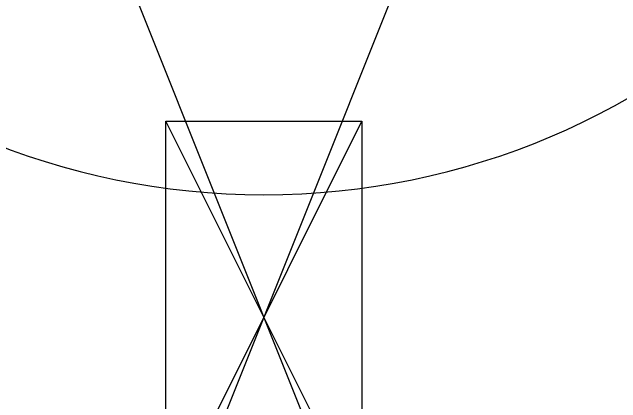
# Model space of a CAD drawing. Header units: centimetres. Extents: x -25.1 to 37.5, y -51.5 to 12.5.
# Drawn here: x 14.486 to 15.728, y -35.674 to -34.878 of the extents above; entities that cross this region are included whole.
import ezdxf

# ---------------------------------------------------------------- set-up
doc = ezdxf.new("R2010")
doc.units = ezdxf.units.CM
doc.header["$MEASUREMENT"] = 0
for name, color, linetype in [('robot assembler v21_Sketch16', 7, 'Continuous'), ('robot assembler v21_Sketch84', 7, 'Continuous'), ('robot assembler v21_Sketch86', 7, 'Continuous')]:
    doc.layers.add(name, color=color, linetype=linetype)

msp = doc.modelspace()

# ---------------------------------------------------------------- linework, layer by layer
at = {"layer": 'robot assembler v21_Sketch16'}
for p, q in [((16, -38, 46.9), (14, -33, 46.9)), ((14, -38, 46.9), (16, -33, 46.9))]:
    msp.add_line(p, q, dxfattribs=at)
msp.add_point((15, -35.5, 46.9), dxfattribs=at)
at = {"layer": 'robot assembler v21_Sketch84'}
for p, q in [((14.8, -35.9, 41.9), (15.2, -35.1, 41.9)), ((14.8, -35.1, 41.9), (15.2, -35.1, 41.9)), ((15.2, -35.9, 41.9), (14.8, -35.1, 41.9)), ((14.8, -35.9, 41.9), (14.8, -35.1, 41.9)), ((15.2, -35.1, 41.9), (15.2, -35.9, 41.9))]:
    msp.add_line(p, q, dxfattribs=at)
msp.add_point((15, -35.5, 41.9), dxfattribs=at)
at = {"layer": 'robot assembler v21_Sketch86', "extrusion": (0, -2.44929e-16, -1)}
msp.add_circle((-15, -33.75, -23.9), 1.5, dxfattribs=at)

doc.saveas('drawing.dxf')
